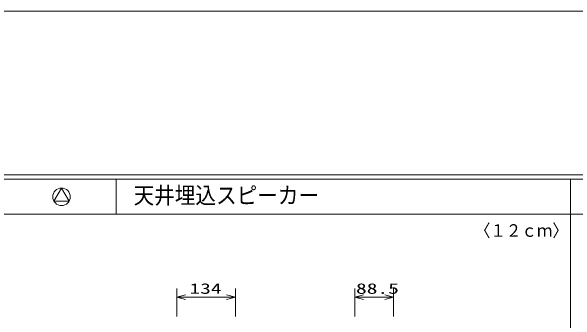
# Model space of a CAD drawing. Units: millimetres, scale not verified. Extents: x -811 to 811, y -280 to 280.
# Drawn here: x -280.6 to -151.4, y 209.2 to 280 of the extents above; entities that cross this region are included whole.
import ezdxf
from ezdxf.enums import TextEntityAlignment as Align

# ---------------------------------------------------------------- set-up
doc = ezdxf.new("R2010")
doc.units = ezdxf.units.MM
doc.header["$LTSCALE"] = 2
doc.linetypes.add('DASHED1', pattern=[1.8, 1.2, -0.6])
for name, color, linetype, lineweight in [('0-1_MOJI1', 7, 'Continuous', 9), ('0-4_HOJO', 134, 'DASHED1', 9), ('0-5_WAKU-M', 7, 'Continuous', 9), ('0-6_(J)SP', 7, 'Continuous', 9), ('0-7_0', 7, 'Continuous', 9), ('0-8_SUNPO', 7, 'Continuous', 9)]:
    doc.layers.add(name, color=color, linetype=linetype, lineweight=lineweight)
doc.styles.add('ＭＳ ゴシック', font='')
doc.styles.get('ＭＳ ゴシック').set_extended_font_data('MS Gothic')

# ---------------------------------------------------------------- blocks, each defined once
blk = doc.blocks.new('_OPEN30')
at = {"layer": '0-7_0'}
blk.add_line((0, 0), (-2, 0), dxfattribs=at)
blk.add_lwpolyline([(-2, 0.536), (0, 0), (-2, -0.536)], dxfattribs=at)

msp = doc.modelspace()

# ---------------------------------------------------------------- linework, layer by layer
at = {"layer": '0-4_HOJO', "linetype": 'Continuous'}
msp.add_lwpolyline([(-10.595, 280.007), (-810.595, 280.007), (-810.595, -279.993), (-10.595, -279.993)], close=True, dxfattribs=at)
at = {"layer": '0-5_WAKU-M', "color": 3}
msp.add_line((-23.595, 241.536), (-797.595, 241.536), dxfattribs=at)
at = {"layer": '0-5_WAKU-M'}
for p, q in [((-256.595, 241.536), (-256.595, 233.536)), ((-152.595, 241.536), (-152.595, -238.464)), ((-23.595, 233.536), (-797.595, 233.536))]:
    msp.add_line(p, q, dxfattribs=at)
at = {"layer": '0-5_WAKU-M', "color": 3}
msp.add_lwpolyline([(-22.595, 242.536), (-798.595, 242.536), (-798.595, -239.464), (-22.595, -239.464)], dxfattribs=at)
at = {"layer": '0-6_(J)SP'}
msp.add_lwpolyline([(-269.095, 239.536), (-270.827, 236.536), (-267.363, 236.536)], close=True, dxfattribs=at)
msp.add_circle((-269.095, 237.536), 2, dxfattribs=at)
at = {"layer": '0-8_SUNPO'}
for p, q in [((-242.705, 210.161), (-242.705, 216.561)), ((-229.305, 210.161), (-229.305, 216.561)), ((-201.952, 210.161), (-201.952, 216.561)), ((-193.102, 210.161), (-193.102, 216.561)), ((-240.705, 214.561), (-231.305, 214.561)), ((-199.952, 214.561), (-195.102, 214.561))]:
    msp.add_line(p, q, dxfattribs=at)

# ---------------------------------------------------------------- block references
at = {"layer": '0-8_SUNPO', "rotation": 180}
for p in [(-242.705, 214.561), (-201.952, 214.561)]:
    msp.add_blockref('_OPEN30', p, dxfattribs=at)
at = {"layer": '0-8_SUNPO'}
for p in [(-229.305, 214.561), (-193.102, 214.561)]:
    msp.add_blockref('_OPEN30', p, dxfattribs=at)

# ---------------------------------------------------------------- texts
at = {"layer": '0-1_MOJI1', "style": 'ＭＳ ゴシック', "width": 0.9}
for s, height, p in [('天井埋込スピーカー', 3.842, (-252.595, 234.796)), ('〈１２ｃｍ〉', 2.889, (-174.472, 227.501))]:
    msp.add_text(s, height=height, dxfattribs=at).set_placement(p, align=Align.BOTTOM_LEFT)
at = {"layer": '0-8_SUNPO', "style": 'ＭＳ ゴシック', "width": 1.5}
for s, p in [('134', (-239.815, 214.599)), ('88.5', (-201.694, 214.599))]:
    msp.add_text(s, height=2.405, dxfattribs=at).set_placement(p, align=Align.BOTTOM_LEFT)

doc.saveas('drawing.dxf')
